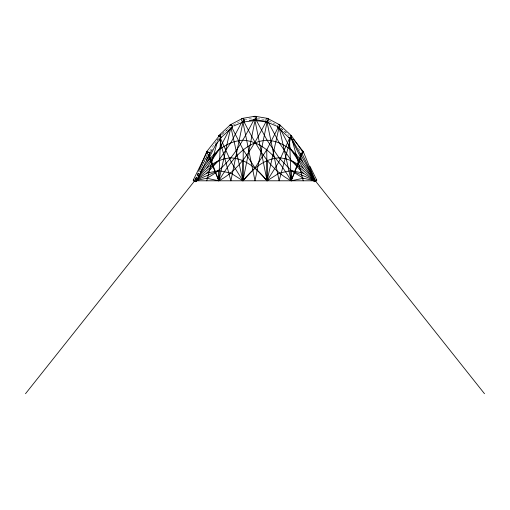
<?xml version="1.0" encoding="UTF-8"?>
<svg xmlns="http://www.w3.org/2000/svg" width="510" height="510" viewBox="0 0 510 510"><rect width="100%" height="100%" fill="white"/><g stroke="black" fill="none" stroke-linecap="round" stroke-linejoin="round"><path stroke-width="0.38" stroke-dasharray="2.55 1.91" d="M217.776 140.18L218.191 138.65M195.298 179.329L198.007 172.75M195.247 179.297L198.747 172.163M202.597 164.322L207.149 155.053M195.394 179.367L198.894 172.233M200.647 168.67L201.692 166.534M202.043 165.82L207.296 155.123M195.54 179.437L199.741 170.882M200.092 170.168L201.144 168.032M201.495 167.318L207.092 155.907M217.126 141.621L218.541 138.816M195.47 179.399L200.124 171.054M195.967 178.851L197.67 176.256M209.712 151.043L218.369 138.726M222.028 134.653L230.035 127.2M222.436 133.594L229.672 128.086M233.261 125.039L242.275 120.296M244.475 119.678L252.743 118.269M257.257 118.269L266.277 119.805M269.108 121.023L278.128 125.772M280.933 128.545L287.563 133.594M281.106 128.265L289.119 135.717M298.465 148.448L301.2 152.337A1.53 0.765 -35.1 0 1 301.493 152.19M265.914 120.494A1.613 1.135 -80.3 0 1 266.092 119.161M242.059 120.449A1.587 1.052 62.2 0 1 241.823 119.825A1.613 1.135 80.3 0 0 241.95 120.494M265.844 120.449A1.587 1.052 -62.2 0 1 266.233 119.219"/><path stroke-width="0.76" d="M267.119 160.242L267.061 180.795L279.129 173.139L291.184 170.601L303.24 173.139L315.308 180.795L484.5 393.72M243.264 149.111L242.938 180.795L230.871 173.139L218.815 170.601L206.76 173.139L196.707 179.514M230.705 127.94L218.815 180.795L206.754 178.245L196.203 180.476M206.754 180.795L217.152 142.481M290.56 138.65L279.123 180.795L267.061 122.107L255 120.487L242.938 122.107L233.714 125.976M301.104 154.447L291.184 180.795C267.552 168.434 255.325 143.151 243.34 120.615M198.613 171.29L206.754 151.553L218.815 136.349L221.225 134.512M301.735 155.206L291.184 180.795C280.334 162.773 266.067 141.621 242.938 140.212C224.005 141.359 209.865 156.372 200.647 171.723M302.64 153.013L303.246 151.553L293.594 139.389M289.935 137.502L278.849 162.001L267.061 180.795C257.811 169.575 246.19 158.693 230.877 157.883C217.674 158.776 206.442 166.783 198.377 176.868M193.258 180.087L206.913 152.28M196.127 181.496A1.594 0.644 26.2 0 0 194.221 179.941A1.594 0.644 26.2 0 0 193.73 180.942A1.594 0.644 26.2 0 0 196.127 181.496L209.782 153.689M207.028 162.001L216.208 143.788M278.116 127.519L266.889 149.64L254.949 167.898L242.938 180.795L231.151 162.001L220.065 137.502M229.385 129.591L218.988 149.64L206.805 167.898M242.244 121.303L230.934 142.539L218.847 160.363L206.76 173.139M266.296 121.303C254.445 143.635 242.212 168.568 218.815 180.795L206.754 151.553M254.248 119.276C242.384 141.468 230.004 166.101 206.754 178.245M206.327 159.93L212.147 149.494M219.517 136.285L220.683 134.194L218.815 180.795C229.666 162.773 243.933 141.621 267.061 140.212C290.19 141.621 304.457 162.773 315.308 180.795L196.203 180.795M215.29 145.764L220.989 137.662M198.53 175.822L219.141 149.111M25.5 393.72L194.692 180.795M218.631 135.711L230.074 125.065M220.843 137.853L232.286 127.207M197.109 178.736L218.873 160.242M230.392 124.765L242.18 118.562M196.885 179.864L218.822 170.589L218.815 180.795L208.896 154.447M303.246 151.553L315.308 180.795L303.246 178.245L291.184 180.795L279.123 127.162L267.061 180.795L255.051 167.898L243.111 149.64L231.534 126.824M242.613 118.358L254.643 116.312M249.339 120.481L255.357 119.455M255.357 116.312L267.387 118.358M254.643 119.455L266.673 121.501M278.415 126.869L267.061 122.107L255 180.795L242.938 122.107L230.877 180.795L219.44 138.65M267.82 118.562L279.608 124.765M255.376 118.581L267.061 140.212L279.123 157.883L291.184 170.601L315.308 180.795C306.051 169.575 294.436 158.693 279.123 157.883C263.81 158.693 252.189 169.575 242.938 180.795L231.049 127.94M303.246 178.245L291.184 170.601L291.184 180.795L289.444 137.356M291.127 160.242L315.308 180.795L302.003 153.701M279.926 125.065L291.369 135.711M277.714 127.207L289.157 137.853M303.24 173.139L291.153 160.363L279.066 142.539L267.393 120.615M290.859 149.111L315.308 180.795L290.483 136.285M291.516 135.902L302.908 152.107M303.195 167.898L291.012 149.64L279.18 126.824M290.617 137.483L302.972 162.001M309.914 166.183L316.742 180.087M291.809 138.65L303.246 180.795M266.736 149.111L267.061 180.795L255 120.487L242.938 180.795L242.881 160.242M279.085 124.899A1.543 0.912 -47.1 0 1 280.054 125.683A1.543 0.912 -47.1 0 1 278.728 127.309A1.543 0.912 -47.1 0 1 277.574 126.754M290.7 135.507A1.543 0.912 -47.1 0 1 291.465 136.476A1.543 0.912 -47.1 0 1 290.056 138A1.543 0.912 -47.1 0 1 289.023 137.317M290.84 135.717A1.53 0.765 -35.1 0 1 291.51 136.501A1.53 0.765 -35.1 0 1 289.922 137.796A1.53 0.765 -35.1 0 1 288.953 137.254M302.143 151.935A1.53 0.765 -35.1 0 1 302.889 152.726A1.53 0.765 -35.1 0 1 301.168 154.033A1.53 0.765 -35.1 0 1 300.422 153.242M218.541 136.508A1.543 0.912 47.1 0 1 219.268 135.501A1.543 0.912 47.1 0 1 220.843 136.814A1.53 0.765 35.1 0 1 220.549 137.859M220.416 138.07A1.543 0.912 47.1 0 0 220.843 136.814A1.53 0.765 35.1 0 0 219.077 135.711A1.53 0.765 35.1 0 0 218.541 136.603M229.946 125.683A1.543 0.912 47.1 0 1 231.03 124.937A1.543 0.912 47.1 0 1 232.42 126.646A1.543 0.912 47.1 0 1 231.272 127.309M254.171 116.924A1.613 1.135 -80.3 0 1 255.81 116.624A1.613 1.135 -80.3 0 1 255.79 118.9A1.613 1.135 -80.3 0 1 254.152 119.091M254.005 116.924A1.613 1.135 80.3 0 1 255.599 116.624A1.613 1.135 80.3 0 1 255.969 118.9A1.613 1.135 80.3 0 1 254.356 119.091M266.526 118.581A1.613 1.135 -80.3 0 1 268.011 118.938A1.613 1.135 -80.3 0 1 267.718 121.093A1.613 1.135 -80.3 0 1 266.175 121.144M229.997 125.715A1.587 1.052 62.2 0 1 231.094 124.701A1.587 1.052 62.2 0 1 232.362 126.486A1.587 1.052 62.2 0 1 231.323 127.583M241.816 119.13A1.587 1.052 62.2 0 1 243.168 118.626A1.587 1.052 62.2 0 1 244.15 120.545A1.587 1.052 62.2 0 1 242.945 121.323M266.921 118.581A1.587 1.052 -62.2 0 1 268.177 119.098A1.587 1.052 -62.2 0 1 267.52 121.004A1.587 1.052 -62.2 0 1 266.048 121.119M278.791 124.746A1.587 1.052 -62.2 0 1 280.003 125.581A1.587 1.052 -62.2 0 1 278.9 127.5A1.587 1.052 -62.2 0 1 277.638 126.754M241.938 119.066A1.613 1.135 80.3 0 1 243.397 118.524A1.613 1.135 80.3 0 1 244.067 120.596A1.613 1.135 80.3 0 1 242.703 121.431M207.079 152.834A1.594 0.644 26.2 0 1 207.532 152.082A1.594 0.644 26.2 0 1 209.502 153.006A1.594 0.644 26.2 0 1 209.323 153.892M302.188 152.12A1.594 0.644 -26.2 0 1 303.01 152.707A1.594 0.644 -26.2 0 1 301.117 153.854A1.594 0.644 -26.2 0 1 300.294 153.268M316.206 179.883A1.594 0.644 -26.2 0 1 316.5 180.725A1.594 0.644 -26.2 0 1 314.523 181.694A1.594 0.644 -26.2 0 1 314.039 180.948M207.149 152.802A1.53 0.765 35.1 0 1 207.634 151.91A1.53 0.765 35.1 0 1 209.374 152.911A1.53 0.765 35.1 0 1 209.304 154.045"/></g></svg>
